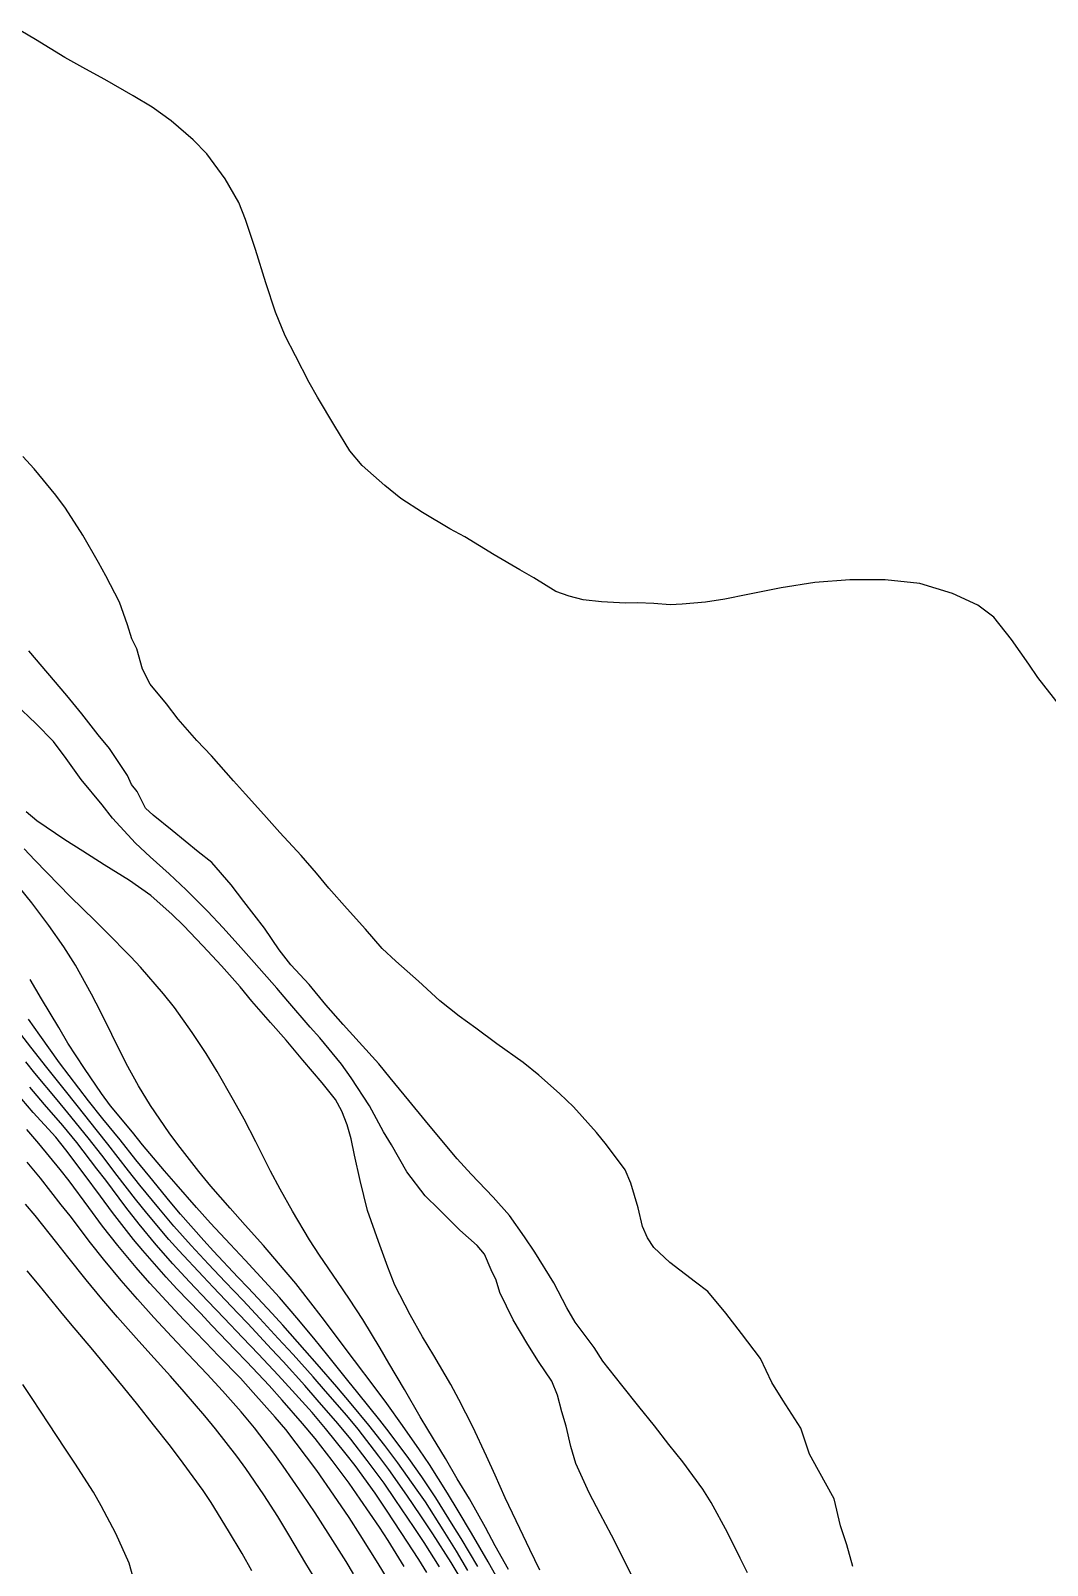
# Model space of a CAD drawing. Header units: feet. Extents: x 333642 to 335017, y 470420 to 471851.
# Drawn here: x 334602.6 to 334745.2, y 471312.7 to 471527.9 of the extents above; entities that cross this region are included whole.
import ezdxf

# ---------------------------------------------------------------- set-up
doc = ezdxf.new("R2010")
doc.units = ezdxf.units.FT
doc.header["$MEASUREMENT"] = 0
doc.layers.add('Contour', color=7, linetype='CONTINUOUS', true_color=0xffffff)

msp = doc.modelspace()

# ---------------------------------------------------------------- linework, layer by layer
at = {"layer": 'Contour', "color": 18, "linetype": 'Continuous', "true_color": 0x000000}
for points, elevation in [([(334746.939581, 471433.341709), (334743.904899, 471437.238652), (334742.638299, 471439.10046), (334740.203952, 471442.537543), (334737.704057, 471445.67135), (334735.471605, 471447.352393), (334731.943826, 471449.01746), (334727.31853, 471450.388394), (334722.477628, 471450.892463), (334717.512762, 471450.899755), (334712.593306, 471450.546896), (334707.891718, 471449.770964), (334703.189452, 471448.841623), (334699.986556, 471448.194196), (334697.281949, 471447.757294), (334693.985422, 471447.49868), (334692.301253, 471447.426352), (334690.018919, 471447.577178), (334687.725951, 471447.672699), (334686.028425, 471447.654076), (334682.698878, 471447.807487), (334680.118918, 471448.096883), (334678.128366, 471448.601351), (334676.289101, 471449.274243), (334673.189716, 471451.191184), (334671.200317, 471452.307401), (334667.600361, 471454.434659), (334663.482043, 471456.942477), (334661.395653, 471458.075893), (334657.561719, 471460.349731), (334654.527285, 471462.295781), (334652.28916, 471464.141684), (334649.086946, 471466.961585), (334647.391658, 471468.981382), (334645.256419, 471472.467496), (334642.825792, 471476.519684), (334641.678407, 471478.592324), (334639.748854, 471482.327496), (334638.293618, 471485.129241), (334636.951105, 471488.431325), (334635.605842, 471492.567462), (334634.136491, 471497.218396), (334632.752398, 471501.445191), (334631.786241, 471503.799071), (334629.880579, 471507.140265), (334627.29705, 471510.640529), (334625.395316, 471512.588686), (334622.314664, 471515.274357), (334619.643554, 471517.179531), (334616.969182, 471518.76991), (334612.990588, 471521.045125), (334610.340912, 471522.502879), (334607.393439, 471524.167344), (334603.254561, 471526.664073), (334601.227112, 471527.903719)], -1.5), ([(334717.93117, 471312.593786), (334717.084503, 471315.619526), (334716.222962, 471318.277035), (334715.314292, 471322.07229), (334713.119764, 471326.057498), (334711.851439, 471328.342273), (334710.627274, 471331.977043), (334708.140978, 471335.890189), (334706.552086, 471338.374796), (334704.972873, 471341.759939), (334702.337654, 471345.26105), (334700.125709, 471348.084594), (334697.606863, 471351.122121), (334695.858354, 471352.429093), (334692.270934, 471355.190949), (334690.030738, 471357.294345), (334689.110675, 471358.641857), (334688.42721, 471360.234737), (334687.820413, 471362.856453), (334686.787656, 471366.30807), (334685.991757, 471368.191546), (334683.402417, 471371.715512), (334681.980803, 471373.424454), (334678.754223, 471377.034654), (334676.786889, 471378.870851), (334673.89798, 471381.471221), (334671.696276, 471383.2184), (334668.006211, 471385.854441), (334665.057466, 471388.069248), (334662.730522, 471389.755984), (334660.011921, 471391.886636), (334657.003313, 471394.65273), (334653.837969, 471397.432764), (334651.920653, 471399.233299), (334649.570071, 471401.912972), (334646.975199, 471404.802552), (334644.4396, 471407.676916), (334642.709976, 471409.800651), (334640.530532, 471412.247016), (334637.537496, 471415.506668), (334635.326938, 471418.005078), (334632.723878, 471420.851413), (334631.051938, 471422.736852), (334627.95956, 471426.224611), (334625.897805, 471428.394134), (334623.273289, 471431.365071), (334621.628678, 471433.524802), (334619.334379, 471436.296022), (334618.263117, 471438.39717), (334617.476878, 471441.224629), (334616.774712, 471442.61805), (334616.189134, 471444.593596), (334615.032266, 471447.766673), (334613.147272, 471451.451406), (334612.109973, 471453.359532), (334609.908941, 471457.186376), (334607.46462, 471460.971424), (334606.144668, 471462.801429), (334603.070068, 471466.451061), (334601.478422, 471468.181493)], -2), ([(334703.151481, 471311.692996), (334702.150544, 471313.76398), (334700.371075, 471317.336489), (334698.047206, 471321.528027), (334696.87173, 471323.422177), (334694.104451, 471327.229845), (334692.146167, 471329.681672), (334690.09657, 471332.301634), (334687.930211, 471335.00347), (334685.51456, 471337.98194), (334682.888146, 471341.373949), (334681.6344, 471343.273739), (334678.967867, 471346.839955), (334677.79121, 471348.848263), (334676.002415, 471352.342195), (334673.305547, 471356.63871), (334671.868595, 471358.815793), (334669.762651, 471361.802265), (334667.47192, 471364.341624), (334664.402062, 471367.573236), (334662.422866, 471369.752456), (334660.269491, 471372.291966), (334657.992655, 471375.067822), (334655.640774, 471377.892616), (334653.005839, 471381.089636), (334651.445762, 471383.051352), (334648.658418, 471386.109775), (334646.443187, 471388.54452), (334644.000016, 471391.333212), (334641.647919, 471394.164592), (334639.08622, 471396.952862), (334637.476236, 471399.041272), (334635.405139, 471402.073078), (334632.479577, 471405.82668), (334630.725674, 471408.146105), (334628.000917, 471411.295095), (334626.101283, 471412.76213), (334622.455487, 471415.768315), (334619.757965, 471417.91174), (334618.715624, 471418.894302), (334617.528018, 471421.230495), (334616.761319, 471422.235086), (334616.164468, 471423.491901), (334613.639457, 471427.284148), (334612.077808, 471429.198852), (334609.760961, 471432.134915), (334607.683021, 471434.712205), (334604.99822, 471437.814214), (334602.352885, 471440.95142)], -2.5), ([(334687.533351, 471310.009646), (334686.143674, 471312.890192), (334684.093003, 471316.990122), (334682.508839, 471319.966709), (334680.966369, 471322.916826), (334679.095526, 471327.02127), (334678.393863, 471329.412958), (334677.73587, 471332.267584), (334677.101446, 471334.244765), (334676.516041, 471336.615221), (334675.704836, 471338.55349), (334673.823434, 471341.300861), (334672.347714, 471343.686569), (334670.279349, 471347.170068), (334668.420706, 471351.011727), (334667.900554, 471352.728194), (334667.189912, 471354.190596), (334666.278376, 471356.357333), (334665.237391, 471357.566052), (334662.824125, 471359.707613), (334659.877988, 471362.682153), (334657.962553, 471364.54357), (334655.361309, 471367.932692), (334653.219538, 471371.710731), (334652.109052, 471373.536906), (334650.115736, 471377.144181), (334647.573979, 471381.099137), (334646.20081, 471382.995237), (334643.170774, 471386.703293), (334641.820764, 471388.199409), (334638.657968, 471391.835448), (334637.121044, 471393.653076), (334633.944496, 471397.26512), (334632.059225, 471399.377712), (334629.61696, 471402.106769), (334627.395099, 471404.443388), (334624.416087, 471407.433722), (334622.03491, 471409.71329), (334619.372576, 471412.089912), (334617.298573, 471413.987193), (334614.057623, 471417.498076), (334612.603231, 471419.355078), (334609.679516, 471422.912062), (334607.593239, 471425.851822), (334605.813682, 471428.26585), (334603.308808, 471430.782049), (334600.483768, 471433.498809)], -3), ([(334674.041197, 471312.043857), (334672.608559, 471314.944739), (334671.213014, 471317.913961), (334669.179616, 471322.225331), (334667.748035, 471325.378099), (334666.561711, 471328.045379), (334664.619901, 471332.169556), (334662.659927, 471336.003568), (334661.546813, 471338.077561), (334659.132117, 471342.160775), (334657.573019, 471344.787943), (334655.829018, 471347.860015), (334653.68584, 471352.011123), (334652.721527, 471354.534504), (334651.380463, 471358.142427), (334649.842371, 471362.504338), (334648.842347, 471366.690187), (334648.038747, 471370.254839), (334647.557498, 471372.544974), (334647.014361, 471374.506101), (334646.226314, 471376.416211), (334645.33982, 471378.058291), (334643.505252, 471380.364939), (334640.770469, 471383.556903), (334638.422281, 471386.347856), (334636.238433, 471388.850628), (334633.608157, 471391.856591), (334631.982306, 471393.85889), (334629.347521, 471396.806407), (334626.748858, 471399.592129), (334624.011882, 471402.459715), (334622.436459, 471403.991304), (334619.429186, 471406.635928), (334616.435732, 471408.749843), (334612.882559, 471410.967458), (334609.903666, 471412.848832), (334607.39106, 471414.440132), (334603.480267, 471417.121816), (334601.952756, 471418.398553)], -3.5), ([(334669.648287, 471312.16738), (334667.756697, 471315.492157), (334666.384836, 471318.028128), (334664.137112, 471322.045026), (334662.433632, 471324.855961), (334660.787661, 471327.710347), (334658.310644, 471331.79067), (334657.234351, 471333.561101), (334655.033436, 471337.379175), (334652.832595, 471341.101854), (334651.642108, 471343.194778), (334649.180631, 471347.205848), (334647.303132, 471350.057065), (334645.629067, 471352.554657), (334643.096151, 471356.205163), (334641.711611, 471358.379055), (334639.316101, 471362.399355), (334637.592781, 471365.479684), (334636.262946, 471368.02556), (334634.190842, 471372.110409), (334632.530726, 471375.290343), (334631.07166, 471377.958166), (334628.758949, 471381.98279), (334627.220393, 471384.488148), (334625.24576, 471387.457761), (334622.774344, 471390.929159), (334621.224535, 471392.860044), (334618.008789, 471396.616838), (334616.660591, 471398.060592), (334613.121735, 471401.624908), (334611.65037, 471403.112708), (334608.151618, 471406.495434), (334606.54114, 471408.132774), (334603.18733, 471411.614205), (334601.683386, 471413.195464)], -4), ([(334667.887925, 471311.233623), (334666.759969, 471313.222635), (334664.453645, 471317.239815), (334662.589514, 471320.368265), (334661.060901, 471322.867554), (334658.525491, 471326.862309), (334657.125668, 471328.950195), (334654.756837, 471332.365916), (334652.545328, 471335.440896), (334650.768989, 471337.816174), (334648.009777, 471341.468576), (334646.720569, 471343.207193), (334643.816534, 471347.057529), (334642.214072, 471349.133585), (334639.772491, 471352.245709), (334637.380744, 471355.114151), (334635.24477, 471357.571247), (334632.70851, 471360.417322), (334630.570897, 471362.813465), (334627.8708, 471365.91558), (334626.192926, 471367.978532), (334623.227889, 471371.751171), (334622.012832, 471373.359689), (334619.403943, 471377.223964), (334617.708365, 471379.957903), (334615.989769, 471383.105386), (334613.967742, 471387.180093), (334612.424648, 471390.3106), (334611.131274, 471392.829553), (334608.872109, 471396.881009), (334607.2434, 471399.467272), (334605.136295, 471402.453936), (334602.748376, 471405.611556), (334600.992059, 471407.829014)], -4.5), ([(334665.324109, 471312.554496), (334662.978761, 471316.494793), (334661.879322, 471318.28799), (334659.421218, 471322.201624), (334657.450154, 471325.169273), (334655.637302, 471327.702461), (334652.892404, 471331.391877), (334651.590875, 471333.083793), (334648.470831, 471336.932604), (334647.103925, 471338.639036), (334644.293246, 471342.165781), (334642.319759, 471344.580668), (334639.936169, 471347.445153), (334637.488833, 471350.302601), (334635.417239, 471352.58651), (334632.690967, 471355.506368), (334630.602526, 471357.749178), (334627.822558, 471360.716843), (334625.879576, 471362.88977), (334623.02351, 471366.202826), (334621.37703, 471368.062239), (334618.267502, 471371.715219), (334616.864368, 471373.486799), (334613.800384, 471377.18196), (334612.518815, 471378.890896), (334610.154725, 471382.420271), (334607.823891, 471385.950997), (334606.534094, 471388.132398), (334604.128846, 471392.185864), (334602.511705, 471394.879033)], -5), ([(334663.935969, 471312.026826), (334662.32792, 471314.741608), (334660.463557, 471317.726095), (334657.970094, 471321.626024), (334656.836965, 471323.29226), (334654.108039, 471327.116444), (334652.299279, 471329.535933), (334650.040709, 471332.387573), (334647.580607, 471335.370575), (334645.540833, 471337.768415), (334642.808036, 471340.954756), (334641.056157, 471342.916847), (334637.957353, 471346.399398), (334636.465189, 471348.040761), (334633.097531, 471351.625486), (334631.673845, 471353.159036), (334628.2198, 471356.791558), (334626.882786, 471358.27869), (334623.600686, 471361.996183), (334622.162465, 471363.704304), (334619.331075, 471367.195851), (334617.36344, 471369.591706), (334615.130664, 471372.393194), (334612.730749, 471375.323927), (334610.726809, 471377.861349), (334608.015186, 471381.400047), (334606.642559, 471383.209659), (334603.90032, 471387.057904), (334602.289883, 471389.319505)], -5.5), ([(334662.7084, 471311.244606), (334661.56821, 471313.135769), (334659.008225, 471317.150908), (334657.350594, 471319.690347), (334655.354822, 471322.596206), (334652.847143, 471326.15576), (334651.417705, 471328.057501), (334648.528799, 471331.809292), (334646.927752, 471333.755731), (334643.974471, 471337.14169), (334642.206574, 471339.180847), (334639.397541, 471342.282345), (334637.312127, 471344.556748), (334634.749412, 471347.348509), (334632.400745, 471349.850263), (334629.900167, 471352.477374), (334627.524851, 471354.982849), (334625.106482, 471357.591504), (334622.685596, 471360.283291), (334620.562255, 471362.793689), (334617.925388, 471366.032128), (334616.324891, 471368.027132), (334613.415683, 471371.79891), (334611.987282, 471373.601434), (334609.128928, 471377.191332), (334607.279436, 471379.521668), (334604.863655, 471382.532177), (334602.637759, 471385.376061), (334600.750662, 471387.833351)], -6), ([(334659.942257, 471312.506733), (334657.78215, 471315.959998), (334656.39291, 471318.047266), (334653.753275, 471321.960288), (334652.180215, 471324.239829), (334649.805938, 471327.440785), (334647.517815, 471330.417754), (334645.687858, 471332.629989), (334642.798406, 471335.94651), (334641.039446, 471337.951627), (334637.996313, 471341.30469), (334636.367292, 471343.042057), (334633.05307, 471346.638817), (334631.672403, 471348.11495), (334628.183949, 471351.730259), (334626.788123, 471353.233166), (334623.357701, 471356.887411), (334621.994584, 471358.42107), (334618.879632, 471362.113125), (334617.288732, 471364.077932), (334614.741119, 471367.393865), (334612.555861, 471370.224259), (334610.642431, 471372.670711), (334607.813263, 471376.18517), (334606.315619, 471378.025701), (334603.189889, 471381.751756), (334601.904761, 471383.321016)], -6.5), ([(334654.997677, 471312.562998), (334652.729756, 471316.233869), (334651.511174, 471318.079036), (334648.811773, 471322.035064), (334647.267659, 471324.278692), (334644.875732, 471327.449491), (334642.489797, 471330.527872), (334640.747276, 471332.640138), (334637.873887, 471335.902806), (334636.043468, 471337.929964), (334632.905274, 471341.288779), (334631.299179, 471342.956749), (334628.028283, 471346.344488), (334626.397869, 471348.075981), (334623.107681, 471351.521711), (334621.604103, 471353.162389), (334618.332919, 471356.881686), (334617.027225, 471358.442725), (334614.094806, 471362.227056), (334612.412966, 471364.494017), (334610.110188, 471367.590073), (334607.540302, 471371.013168), (334606.10658, 471372.755723), (334602.965548, 471376.229221), (334601.341781, 471378.10191)], -7.5), ([(334658.176818, 471311.744591), (334657.037223, 471313.577184), (334654.58875, 471317.350604), (334652.529729, 471320.4734), (334650.901483, 471322.841256), (334648.12766, 471326.721158), (334646.867546, 471328.337752), (334643.96468, 471331.942492), (334642.08506, 471334.152386), (334639.264683, 471337.261557), (334637.319376, 471339.399563), (334634.568058, 471342.322069), (334632.305493, 471344.704934), (334629.74108, 471347.393764), (334627.452915, 471349.786921), (334624.884042, 471352.493544), (334622.554982, 471354.994203), (334620.218454, 471357.670379), (334617.80305, 471360.56368), (334615.937028, 471362.954122), (334613.137908, 471366.73411), (334611.886955, 471368.318465), (334609.06443, 471372.007324), (334607.08733, 471374.426478), (334604.515383, 471377.373185), (334602.45259, 471379.769735)], -7), ([(334652.64722, 471310.86076), (334651.334817, 471313.017483), (334648.828477, 471317.020874), (334647.279546, 471319.429189), (334645.134354, 471322.582776), (334642.738063, 471326.043532), (334641.29657, 471327.971351), (334638.368031, 471331.766948), (334636.905081, 471333.527749), (334633.823302, 471336.991439), (334632.022426, 471338.960991), (334628.955151, 471342.117556), (334627.164835, 471343.984381), (334624.092082, 471347.169722), (334622.205892, 471349.147716), (334619.319646, 471352.294373), (334617.380596, 471354.487589), (334614.838667, 471357.558497), (334612.680578, 471360.307283), (334610.733653, 471362.886791), (334607.994163, 471366.633322), (334606.718203, 471368.232718), (334603.743528, 471371.86883), (334602.042183, 471373.866231)], -8), ([(334647.892582, 471311.558868), (334646.854117, 471313.274528), (334644.324468, 471317.262549), (334642.498463, 471320.101093), (334640.727239, 471322.73818), (334638.026582, 471326.655875), (334636.849705, 471328.259236), (334633.974796, 471332.000676), (334632.101328, 471334.264352), (334629.488635, 471337.210139), (334627.365879, 471339.538288), (334624.66253, 471342.387774), (334622.419831, 471344.763325), (334619.880914, 471347.491269), (334617.577289, 471350.038648), (334615.305247, 471352.67992), (334612.802272, 471355.678854), (334610.990997, 471357.954747), (334608.11119, 471361.729526), (334606.878679, 471363.287847), (334603.954079, 471367.025326), (334602.098522, 471369.279966)], -8.5), ([(334642.7256, 471310.474319), (334641.207542, 471313.00202), (334638.820763, 471317.01296), (334637.248335, 471319.598412), (334635.295974, 471322.613722), (334632.7975, 471326.311357), (334631.518068, 471328.04978), (334628.520565, 471331.877581), (334627.031539, 471333.706848), (334624.119021, 471337.087058), (334622.19444, 471339.255786), (334619.456165, 471342.280197), (334617.376813, 471344.591874), (334614.784112, 471347.518544), (334612.58105, 471350.100273), (334610.396269, 471352.745193), (334607.811683, 471355.993725), (334606.241585, 471357.97219), (334603.209081, 471361.772093), (334601.884428, 471363.391844)], -9), ([(334633.605616, 471311.949877), (334632.257802, 471314.380265), (334630.357351, 471317.59354), (334627.89766, 471321.563516), (334626.771021, 471323.227501), (334623.994193, 471327.076903), (334622.228913, 471329.434183), (334619.846504, 471332.447935), (334617.643102, 471335.23117), (334615.619732, 471337.712785), (334612.802396, 471341.134028), (334611.301643, 471342.954925), (334608.182816, 471346.637245), (334606.81514, 471348.293628), (334603.767268, 471352.022389), (334602.10333, 471354.048891)], -9.5), ([(334617.199414, 471310.20636), (334616.430208, 471313.038923), (334614.546686, 471317.202395), (334612.501421, 471321.069911), (334611.408342, 471322.99954), (334608.780625, 471327.049403), (334607.394458, 471329.167463), (334605.128232, 471332.567089), (334602.789944, 471336.11851), (334601.503187, 471338.080859)], -10)]:
    msp.add_lwpolyline(points, dxfattribs=dict(at, elevation=elevation))

doc.saveas('drawing.dxf')
